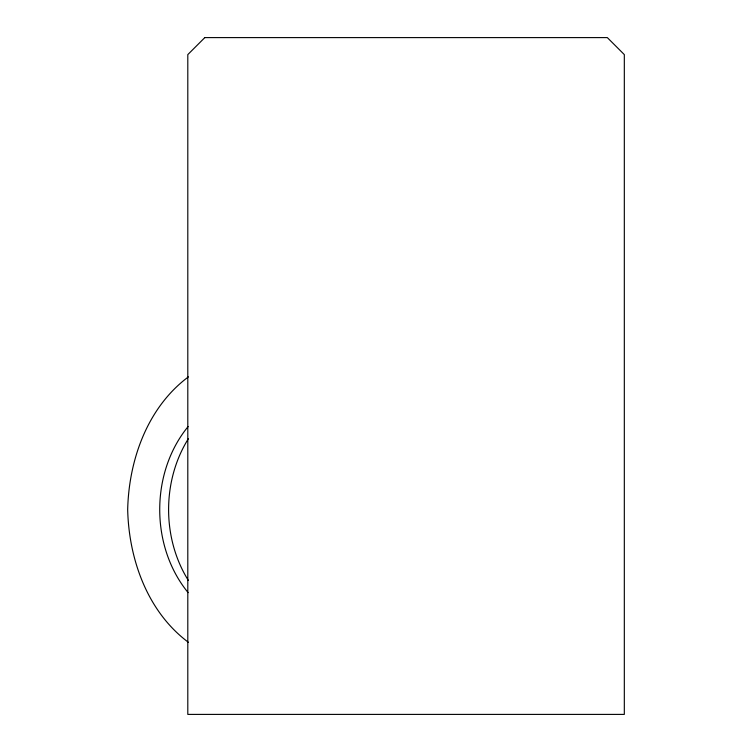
<?xml version="1.0" encoding="UTF-8"?>
<svg xmlns="http://www.w3.org/2000/svg" width="752" height="752" viewBox="0 0 752 752"><rect width="100%" height="100%" fill="white"/><g stroke="black" fill="none" stroke-linecap="round" stroke-linejoin="round"><path stroke-width="1.13" d="M188.348 438.745C162.018 480.857 162.018 538.319 188.348 580.431M188.141 426.525C150.25 472.717 150.25 546.46 188.141 592.651M188.414 376.855C147.477 407.358 128.846 459.82 127.68 509.593C128.846 559.356 147.477 611.818 188.414 642.321M204.817 37.6L187.803 54.605L187.803 714.4L624.32 714.4L624.32 54.605L607.315 37.6L204.817 37.6"/></g></svg>
